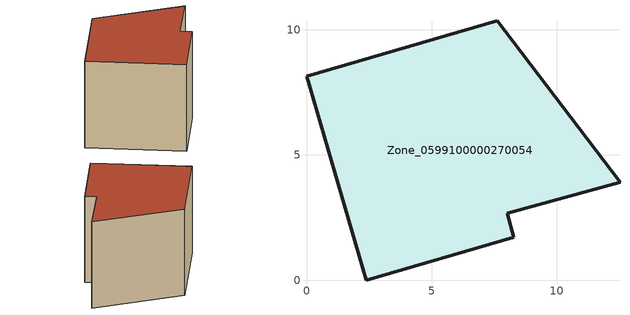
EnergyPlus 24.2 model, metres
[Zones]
Zone_0599100000270054
 floor ground (C_G): 0,8.14 7.63,10.36 12.53,3.91 8.02,2.67 8.28,1.72 2.39,0 z3.16
 wall outside (C_F): 2.39,0 8.28,1.72 8.02,2.67 12.53,3.91 7.63,10.36 0,8.14 2.39,0 z3.16:11.18
 roof outside (C_R): 7.63,10.36 0,8.14 2.39,0 8.28,1.72 8.02,2.67 12.53,3.91 z11.18
[BUILDING]
Pand.0599100000270054: North Axis=0; Terrain=City; Loads Convergence Tolerance Value=0.04; Temperature Convergence Tolerance Value=0.4; Solar Distribution=FullExterior; Maximum Number of Warmup Days=25; Minimum Number of Warmup Days=1
[Site:Location]
Rotterdam.The.Hague.AP_ZH_NLD Design_Conditions: Latitude=51.96; Longitude=4.45; Time Zone=1; Elevation=-4.5
[SITE:GROUNDTEMPERATURE:BUILDINGSURFACE]
18, 18, 18, 18, 18, 18, 18, 18, 18, 18, 18, 18
[MATERIAL] Thermal Absorptance=0.9; Solar Absorptance=0.7; Visible Absorptance=0.7
Name | Roughness | Thickness | Conductivity | Density | Specific Heat
G.TC.1946-1964 | MediumSmooth | 0.15 | 1 | 540 | 1210
F.TC.1946-1964 | Rough | 0.3 | 0.857143 | 1920 | 840
R.TC.1946-1964 | MediumRough | 0.2 | 0.235294 | 1500 | 1000
[CONSTRUCTION]
C_G: G.TC.1946-1964
C_F: F.TC.1946-1964
C_R: R.TC.1946-1964
[ZONE]
Zone_0599100000270054: Type=1; Multiplier=1; Ceiling Height=Autocalculate; Volume=Autocalculate; Floor Area=autocalculate; Part of Total Floor Area=Yes
[ZONEINFILTRATION:DESIGNFLOWRATE]
Infil_Zone_0599100000270054: Zone or ZoneList or Space or SpaceList=Zone_0599100000270054; Schedule=AlwaysOn; Design Flow Rate Calculation Method=Flow/Area; Flow Rate per Floor Area=0.003; Constant Term Coefficient=1; Temperature Term Coefficient=0; Velocity Term Coefficient=0; Velocity Squared Term Coefficient=0
[HVACTEMPLATE:ZONE:IDEALLOADSAIRSYSTEM]
Zone_0599100000270054: Maximum Heating Supply Air Temperature=50; Minimum Cooling Supply Air Temperature=13; Maximum Heating Supply Air Humidity Ratio=0.0156; Minimum Cooling Supply Air Humidity Ratio=0.0077; Heating Limit=NoLimit; Cooling Limit=NoLimit; Dehumidification Control Type=ConstantSensibleHeatRatio; Cooling Sensible Heat Ratio=0.7; Dehumidification Setpoint=60; Humidification Control Type=None; Humidification Setpoint=30; Outdoor Air Method=None; Outdoor Air Flow Rate per Person=0.00944; Outdoor Air Flow Rate per Zone Floor Area=0; Outdoor Air Flow Rate per Zone=0; Demand Controlled Ventilation Type=None; Outdoor Air Economizer Type=NoEconomizer; Heat Recovery Type=None; Sensible Heat Recovery Effectiveness=0.7; Latent Heat Recovery Effectiveness=0.65
[ZONECONTROL:THERMOSTAT]
ThermostatControl_Zone_0599100000270054: Zone or ZoneList=Zone_0599100000270054; Control Type Schedule=DualSetpointControlType; Control 1=Thermostat_Zone_0599100000270054; Temperature Difference Between Cutout And Setpoint=0
[THERMOSTATSETPOINT:DUALSETPOINT]
Thermostat_Zone_0599100000270054: Heating Setpoint Temperature Schedule=HeatingSetpoint_Zone_0599100000270054; Cooling Setpoint Temperature Schedule=CoolingSetpoint_Zone_0599100000270054
[SCHEDULE:COMPACT]
HeatingSetpoint_Zone_0599100000270054: Through: 12/31, For: AllDays, Until: 24:00, 21
CoolingSetpoint_Zone_0599100000270054: Through: 12/31, For: AllDays, Until: 24:00, 24
DualSetpointControlType: Through: 12/31, For: AllDays, Until: 24:00, 4
AlwaysOn: Through: 12/31, For: AllDays, Until: 24:00, 1
